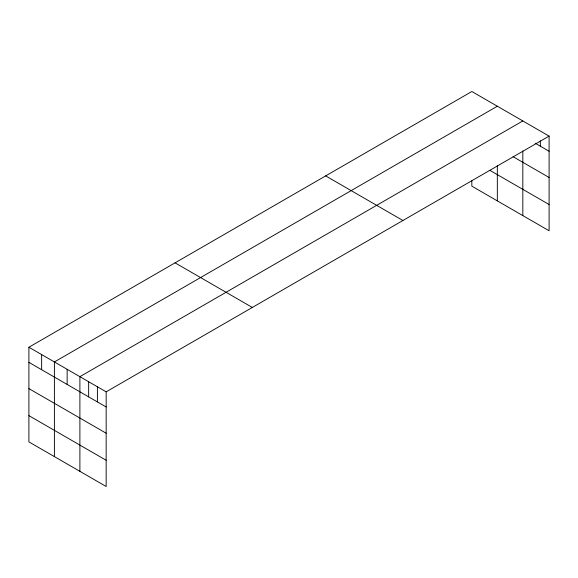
<?xml version="1.0" encoding="UTF-8"?>
<svg xmlns="http://www.w3.org/2000/svg" width="578" height="578" viewBox="0 0 578 578"><rect width="100%" height="100%" fill="white"/><g stroke="black" fill="none" stroke-linecap="round" stroke-linejoin="round"><path stroke-width="0.87" d="M549.1 136.112L106.164 391.841L106.164 486.495L28.9 441.888L28.9 347.234L471.836 91.505L549.1 136.112L549.1 230.766L471.836 186.159L471.836 180.907M497.333 106.229L54.397 361.951L54.397 456.606M522.83 120.947L79.894 376.675L79.894 471.33M535.235 143.243L549.1 151.248M513.083 156.696L549.1 177.489M489.833 170.308L549.1 204.525M325.667 175.9L402.931 220.507M175.069 262.846L252.333 307.453M28.9 347.234L106.164 391.841M28.9 362.363L106.164 406.977M28.9 388.611L106.164 433.218M28.9 415.647L106.164 460.254M540.343 140.851L540.343 146.191M522.83 150.952L522.83 215.601M497.333 165.626L497.333 200.877M97.407 386.783L97.407 401.92M88.651 381.733L88.651 396.862M67.142 369.313L67.142 384.449M41.645 354.596L41.645 369.725"/></g></svg>
